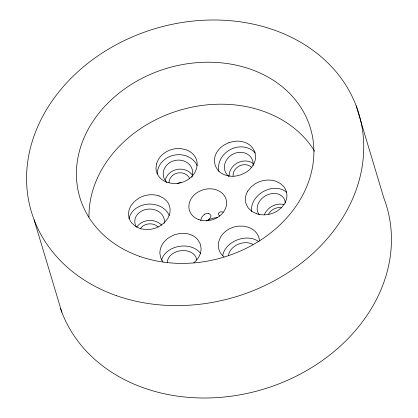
<?xml version="1.0" encoding="UTF-8"?>
<svg xmlns="http://www.w3.org/2000/svg" width="418" height="418" viewBox="0 0 418 418"><rect width="100%" height="100%" fill="white"/><g stroke="black" fill="none" stroke-linecap="round" stroke-linejoin="round"><path stroke-width="0.63" d="M200.739 220.61L201.361 218.018A6.108 3.151 -47.4 0 1 204.334 214.465M247.764 191.104L250.899 187.123L255.074 183.847A21.276 17.425 -16.7 0 1 275.843 181.24L280.274 183.434L283.738 186.59A20.639 16.908 -16.7 0 1 284.527 203.806L281.392 207.788L277.218 211.064A21.276 17.425 -16.7 0 1 256.448 213.671M208.477 213.582L209.59 213.901L210.933 215.354L210.975 216.263L209.883 218.264A6.108 3.438 -29.9 0 1 206.79 220.845M256.448 213.671L252.017 211.471L248.553 208.321A20.639 16.908 -16.7 0 1 247.764 191.104M159.028 195.906L163.454 198.101L166.918 201.251A20.639 16.908 -16.7 0 1 167.712 218.473L164.572 222.449L160.397 225.725A21.276 17.425 -16.7 0 1 139.628 228.332L135.197 226.138L131.733 222.987A20.639 16.908 -16.7 0 1 130.944 205.766L134.079 201.789L138.254 198.513A21.276 17.425 -16.7 0 1 159.023 195.906M219.779 216.059L218.421 214.413L218.384 213.556L219.507 212.198A6.108 2.9 22.9 0 1 223.191 212.093M162.999 261.867L160.773 257.943L159.89 253.538A21.276 17.425 -16.7 0 1 169.583 237.152L174.478 234.77L179.782 233.49A20.639 16.908 -16.7 0 1 197.965 239.864L200.191 243.788L201.074 248.198A21.276 17.425 -16.7 0 1 193.8 262.838M356.183 105.822L383.902 198.21A170.925 140.014 -16.7 0 1 270.524 386.922A170.925 140.014 -16.7 0 1 60.516 308.578M34.098 219.79L61.817 312.178M251.547 211.576A20.837 16.516 -30.6 0 1 263.601 191.381A20.837 16.516 -30.6 0 1 286.68 192.39M228.541 255.346A14.808 10.784 -20.7 0 1 237.889 244.405A14.808 10.784 -20.7 0 1 252.885 244.42M259.327 214.784A14.808 11.735 -30.6 0 1 267.045 195.007A14.808 11.735 -30.6 0 1 285.29 203.017M222.726 255.769A20.837 15.179 -20.7 0 1 237.016 240.005A20.837 15.179 -20.7 0 1 258.502 241.552M88.997 217.156A120.394 98.622 -16.7 0 1 180.424 110.023A120.394 98.622 -16.7 0 1 314.613 151.259M264.312 214.795A14.808 11.735 -30.6 0 1 284.062 204.569M268.487 214.147A10.727 8.506 -30.6 0 1 281.664 207.756M161.562 260.362A20.837 15.539 -8.1 0 1 178.878 246.427A20.837 15.539 -8.1 0 1 200.515 253.428M167.284 262.817A14.808 11.04 -8.1 0 1 181.328 250.622A14.808 11.04 -8.1 0 1 196.721 259.923M259.489 241.034A21.276 17.425 -16.7 0 0 248.412 227.256L243.354 226.122L237.994 226.18A20.639 16.908 -16.7 0 0 220.599 237.022L218.76 241.458L218.29 246.035A21.276 17.425 -16.7 0 0 224.001 256.856M128.979 218.927A20.837 17.237 -1.6 0 1 147.679 204.162A20.837 17.237 -1.6 0 1 169.274 215.516M136.806 227.099A14.808 12.247 -1.6 0 1 161.693 225.197M140.411 228.641A10.727 8.877 -1.6 0 1 158.156 226.964M136.414 227.026A14.808 12.247 -1.6 0 1 147.35 209.225A14.808 12.247 -1.6 0 1 164.169 223.28M157.199 173.919A20.837 18.57 -10.7 0 1 174.139 155.156A20.837 18.57 -10.7 0 1 197.233 165.664M166.766 182.379A14.808 13.198 -10.7 0 1 175.241 160.418A14.808 13.198 -10.7 0 1 191.878 177.201M165.235 180.184A14.808 13.198 -10.7 0 1 177.587 169.332A14.808 13.198 -10.7 0 1 192.682 175.628M168.982 182.666A10.727 9.562 -10.7 0 1 177.702 173.005A10.727 9.562 -10.7 0 1 189.594 178.413M177.159 183.559A10.727 9.562 -10.7 0 1 180.947 182.593M204.308 214.377A6.108 3.438 -29.9 0 1 208.451 213.493M233.066 176.072A10.727 9.379 -28.5 0 1 239.488 165.862A10.727 9.379 -28.5 0 1 251.328 167.174M229.085 176.156A14.808 12.942 -28.5 0 1 237.393 162.936A14.808 12.942 -28.5 0 1 252.979 163.354M228.829 176.354A14.808 12.942 -28.5 0 1 233.855 153.709A14.808 12.942 -28.5 0 1 253.099 165.648M218.907 171.432A20.837 18.214 -28.5 0 1 230.72 149.362A20.837 18.214 -28.5 0 1 255.262 153.072M206.842 220.772A19.139 15.675 -16.7 0 1 217.501 217.626M156.452 163.966L155.982 168.543A21.276 17.425 -16.7 0 0 167.064 182.321L172.117 183.45L177.483 183.392A20.639 16.908 -16.7 0 0 194.872 172.55L196.711 168.12L197.181 163.542A21.276 17.425 -16.7 0 0 186.099 149.764L181.046 148.636L175.68 148.688A20.639 16.908 -16.7 0 0 158.291 159.53L156.452 163.966M228.991 142.616L224.09 144.994A21.276 17.425 -16.7 0 0 214.403 161.379L215.28 165.784L217.506 169.708A20.639 16.908 -16.7 0 0 235.689 176.088L240.993 174.802L245.888 172.425A21.276 17.425 -16.7 0 0 255.581 156.039L254.698 151.635L252.477 147.706A20.639 16.908 -16.7 0 0 234.294 141.331L228.991 142.616M116.533 295.698A170.925 140.014 -16.7 0 0 363.603 141.655A170.925 140.014 -16.7 0 0 105.289 51.059A170.925 140.014 -16.7 0 0 116.533 295.698M139.774 256.412A120.394 98.622 -16.7 0 0 313.798 147.909A120.394 98.622 -16.7 0 0 131.853 84.091A120.394 98.622 -16.7 0 0 139.774 256.412M198.937 219.664A19.139 15.675 -16.7 0 0 226.598 202.422A19.139 15.675 -16.7 0 0 197.677 192.275A19.139 15.675 -16.7 0 0 198.937 219.664"/></g></svg>
